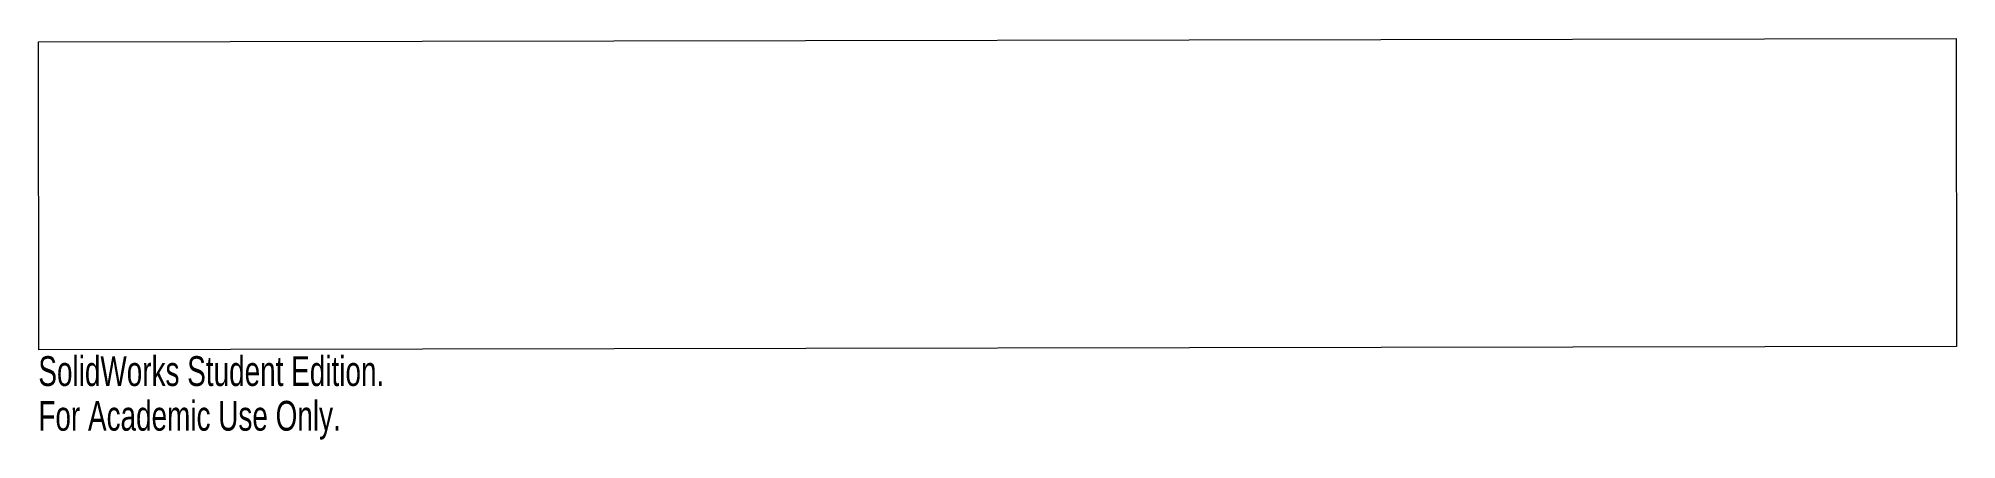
# Model space of a CAD drawing. Header units: millimetres. Extents: x 0 to 311, y -65 to 1.
import ezdxf

# ---------------------------------------------------------------- set-up
doc = ezdxf.new("R2010")
doc.units = ezdxf.units.MM
doc.styles.add('SLDTEXTSTYLE0', font='TXT', dxfattribs={"width": 0.7})

msp = doc.modelspace()

# ---------------------------------------------------------------- linework, layer by layer
at = {"color": 7, "linetype": 'Continuous', "lineweight": 15}
for p, q in [((0, 0), (310.93, 0.54)), ((0.09, -50), (0, 0)), ((310.93, 0.54), (311.02, -49.46)), ((311.02, -49.46), (0.09, -50))]:
    msp.add_line(p, q, dxfattribs=at)

# ---------------------------------------------------------------- texts
at = {"color": 7, "linetype": 'Continuous', "char_height": 4.8336, "attachment_point": 1, "style": 'SLDTEXTSTYLE0'}
for s, insert in [('SolidWorks Student Edition.', (0, -51.02)), ('For Academic Use Only.', (0, -58.27))]:
    msp.add_mtext(s, dxfattribs=dict(at, insert=insert))

doc.saveas('drawing.dxf')
